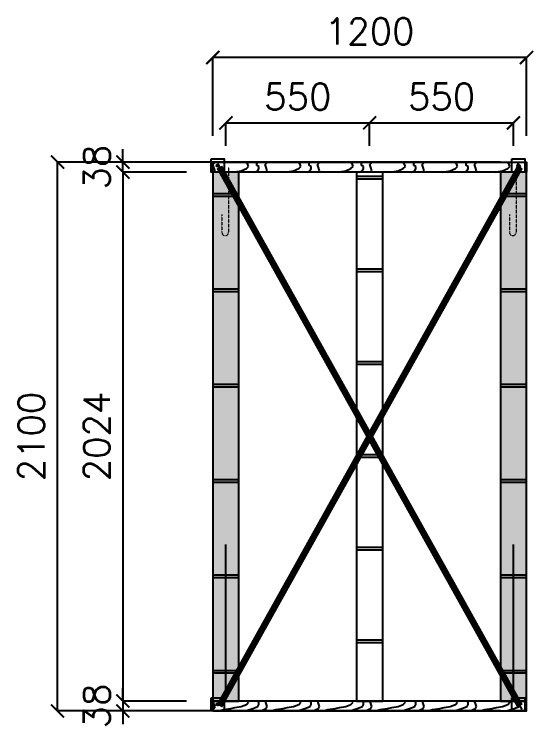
# Model space of a CAD drawing. Header units: inches. Extents: x 26 to 4245, y 11 to 9278.
# Drawn here: x 1314 to 3301, y 4203 to 6926 of the extents above; entities that cross this region are included whole.
import ezdxf

# ---------------------------------------------------------------- set-up
doc = ezdxf.new("R2010")
doc.units = ezdxf.units.IN
doc.header["$MEASUREMENT"] = 0
doc.set_wipeout_variables(frame=1)
doc.linetypes.add('HIDDEN2', pattern=[4.7625, 3.175, -1.5875])
doc.layers.get('Defpoints').update_dxf_attribs({"color": 36, "true_color": 0x703800})
doc.layers.add('.', color=5, linetype='Continuous', lineweight=70)
for name, color, linetype in [('0-S1', 1, 'Continuous'), ('0-S2', 2, 'Continuous'), ('0-S8', 8, 'Continuous'), ('1CO', 1, 'Continuous'), ('A-DIMENSIONS', 30, 'Continuous'), ('A-Hatch', 8, 'Continuous'), ('A-WALL', 4, 'Continuous'), ('AR-Bamboo Stud', 2, 'Continuous'), ('AR-Flatbar', 143, 'Continuous'), ('AR-Panels', 4, 'Continuous'), ('AR-Timber Plate', 3, 'Continuous'), ('Bolts', 4, 'HIDDEN2')]:
    doc.layers.add(name, color=color, linetype=linetype)
doc.layers.add('VP', color=7, linetype='Continuous', plot=False)
doc.styles.add('LEROY', font='simplex.shx')
doc.dimstyles.new('DIM100', dxfattribs={"dimscale": 0, "dimtxt": 220, "dimasz": 180, "dimexe": 220, "dimexo": 250, "dimgap": 1, "dimtad": 1, "dimtoh": 1, "dimlfac": 0.001, "dimzin": 1, "dimdsep": 46, "dimtxsty": 'LEROY', "dimblk1": 'ORIGIN', "dimblk2": 'ORIGIN', "dimsah": 1, "dimcen": 0.18, "dimclrd": 30, "dimclre": 30, "dimclrt": 7, "dimazin": 0, "dimtfac": 1, "dimtix": 1, "dimtmove": 1, "dimatfit": 3, "dimfxl": 1, "dimtvp": 1, "dimtolj": 2, "dimtzin": 0, "dimarcsym": 0})

# ---------------------------------------------------------------- blocks, each defined once
blk = doc.blocks.new('A$C62F95397')
at = {"layer": 'Bolts', "lineweight": 0, "ltscale": 0.25}
for p, q in [((25, 262.5), (25, 12.5)), ((0, 80.8), (0, 12.5))]:
    blk.add_line(p, q, dxfattribs=at)
blk.add_arc((12.5, 12.5), 12.5, 180, 0, dxfattribs=at)
blk = doc.blocks.new('N2N')
blk.add_wipeout([(98002.7, -26144.8), (97902.7, -26144.8), (97902.7, -28168.8), (98002.7, -28168.8)]).dxf.layer = '0-S8'
at = {"layer": '.', "linetype": 'Continuous'}
h = blk.add_hatch(dxfattribs=at)
h.set_pattern_fill('DOTS', color=8, scale=10)
h.set_pattern_definition([(0, (7e-06, 48.67), (7.9375, 15.875), [0, -15.875])])
h.paths.add_polyline_path([(98002.7, -26144.8), (97902.7, -26144.8), (97902.7, -28168.8), (98002.7, -28168.8)])
at = {"layer": '0-S1'}
h = blk.add_hatch(dxfattribs=at)
h.set_pattern_fill('_USER', color=256, scale=365, pattern_type=0)
h.set_pattern_definition([(0, (97902.7, -25880.27), (0, 365), [])])
edge = h.paths.add_edge_path()
edge.add_line((97902.7, -26144.8), (98002.7, -26144.8))
edge.add_line((98002.7, -26117.1), (98002.7, -28118.8))
edge.add_line((98002.7, -28118.8), (97902.7, -28118.8))
edge.add_line((97902.7, -28118.8), (97902.7, -26121.8))
h = blk.add_hatch(dxfattribs=at)
h.set_pattern_fill('_USER', color=256, scale=365, pattern_type=0)
h.set_pattern_definition([(0, (97902.7, -25890.27), (0, 365), [])])
edge = h.paths.add_edge_path()
edge.add_line((97902.7, -26144.8), (98002.7, -26144.8))
edge.add_line((98002.7, -26124.9), (98002.7, -28138.8))
edge.add_line((98002.7, -28138.8), (97902.7, -28138.8))
edge.add_line((97902.7, -28138.8), (97902.7, -26135.8))
at = {"layer": '0-S2'}
blk.add_lwpolyline([(98002.7, -26144.8), (97902.7, -26144.8), (97902.7, -28168.8), (98002.7, -28168.8)], close=True, dxfattribs=at)
at = {"layer": 'Bolts', "ltscale": 0.5}
blk.add_line((97952.6, -28168.8), (97952.6, -27568.8), dxfattribs=at)
at = {"layer": 'Bolts'}
blk.add_blockref('A$C62F95397', (97937.6, -26388.2), dxfattribs=at)
blk = doc.blocks.new('BFGGBN')
at = {"layer": '1CO'}
blk.add_circle((6736.6, -34195.3), 4.5, dxfattribs=at)
at = {"layer": 'Defpoints'}
blk.add_lwpolyline([(6711.6, -34170.3), (6761.6, -34170.3), (6761.6, -34220.3), (6711.6, -34220.3)], close=True, dxfattribs=at)
blk = doc.blocks.new('Type B')
at = {"layer": '0-S1'}
h = blk.add_hatch(dxfattribs=at)
h.set_pattern_fill('_USER', color=256, scale=355, pattern_type=0)
h.set_pattern_definition([(0, (10628.1, 16236), (0, 355), [])])
edge = h.paths.add_edge_path()
edge.add_line((9748.3, 18210), (9848.3, 18210))
edge.add_line((9848.3, 18190.6), (9848.3, 16216))
edge.add_line((9848.3, 16216), (9748.3, 16216))
edge.add_line((9748.3, 16216), (9748.3, 18189.5))
h = blk.add_hatch(dxfattribs=at)
h.set_pattern_fill('_USER', color=256, scale=355, pattern_type=0)
h.set_pattern_definition([(0, (10628.1, 16246), (0, 355), [])])
edge = h.paths.add_edge_path()
edge.add_line((9748.3, 18210), (9848.3, 18210))
edge.add_line((9848.3, 18210), (9848.3, 16236))
edge.add_line((9848.3, 16236), (9748.3, 16236))
edge.add_line((9748.3, 16236), (9748.3, 18210))
at = {"layer": 'AR-Bamboo Stud'}
blk.add_lwpolyline([(9848.3, 18210), (9748.3, 18210), (9748.3, 16186), (9848.3, 16186)], close=True, dxfattribs=at)
blk = doc.blocks.new('1200')
at = {"layer": 'A-Hatch'}
h = blk.add_hatch(dxfattribs=at)
h.set_pattern_fill('HWOD20E1', color=8, scale=4, pattern_type=2)
h.set_pattern_definition([(14.03624, (97357.84, -27101.41), (2e-07, 200), [32.9848, -791.6363]), (14.03624, (97557.84, -27101.41), (2e-07, 200), [32.9848, -791.6363]), (14.03624, (97757.84, -27101.41), (2e-07, 200), [32.9848, -791.6363]), (14.03624, (97957.84, -27101.41), (2e-07, 200), [32.9848, -791.6363]), (18.43495, (97389.84, -27093.41), (3e-07, 200), [37.9473, -594.5082]), (18.43495, (97589.84, -27093.41), (3e-07, 200), [37.9473, -594.5082]), (18.43495, (97789.84, -27093.41), (3e-07, 200), [37.9473, -594.5082]), (21.80141, (97425.84, -27081.41), (-5e-06, 200), [21.5407, -1055.4923]), (21.80141, (97625.84, -27081.41), (-5e-06, 200), [21.5407, -1055.4923]), (21.80141, (97825.84, -27081.41), (-5e-06, 200), [21.5407, -1055.4923]), (21.80141, (98025.84, -27081.41), (-5e-06, 200), [21.5407, -1055.4923]), (21.80141, (98225.84, -27081.41), (-5e-06, 200), [21.5407, -1055.4923]), (63.43495, (97445.84, -27073.41), (-3e-06, 199.999995), [8.94427, -438.26932]), (90, (97449.84, -27065.41), (-200, 1e-14), [8, -192]), (153.43495, (97449.84, -27057.41), (1e-05, 200), [8.94427, -438.2693]), (153.43495, (97649.84, -27057.41), (1e-05, 200), [8.94427, -438.2693]), (90, (97441.84, -27053.41), (-200, 1e-14), [8, -192]), (45, (97441.84, -27045.41), (1e-14, 200), [5.65685, -277.18585]), (45, (97445.84, -27041.41), (1e-14, 200), [5.65685, -277.18585]), (90, (97449.84, -27037.41), (-200, 1e-14), [4, -196]), (146.30994, (97449.84, -27033.41), (-1e-05, 200), [14.4222, -706.68805]), (146.30994, (97649.84, -27033.41), (-1e-05, 200), [14.4222, -706.68805]), (146.30994, (97849.84, -27033.41), (-1e-05, 200), [14.4222, -706.68805]), (168.69008, (97437.84, -27025.41), (-2e-05, 200), [20.3961, -999.4078]), (168.69008, (97637.84, -27025.41), (-2e-05, 200), [20.3961, -999.4078]), (168.69008, (97837.84, -27025.41), (-2e-05, 200), [20.3961, -999.4078]), (168.69008, (98037.84, -27025.41), (-2e-05, 200), [20.3961, -999.4078]), (168.69008, (98237.84, -27025.41), (-2e-05, 200), [20.3961, -999.4078]), (171.86989, (97417.84, -27021.41), (2e-05, 200), [28.2843, -1385.9293]), (171.86989, (97617.84, -27021.41), (2e-05, 200), [28.2843, -1385.9293]), (171.86989, (97817.84, -27021.41), (2e-05, 200), [28.2843, -1385.9293]), (171.86989, (98017.84, -27021.41), (2e-05, 200), [28.2843, -1385.9293]), (171.86989, (98217.84, -27021.41), (2e-05, 200), [28.2843, -1385.9293]), (171.86989, (98417.84, -27021.41), (2e-05, 200), [28.2843, -1385.9293]), (171.86989, (98617.84, -27021.41), (2e-05, 200), [28.2843, -1385.9293]), (172.87498, (97389.84, -27017.41), (-2e-06, 200), [32.249, -1580.2025]), (172.87498, (97589.84, -27017.41), (-2e-06, 200), [32.249, -1580.2025]), (172.87498, (97789.84, -27017.41), (-2e-06, 200), [32.249, -1580.2025]), (172.87498, (97989.84, -27017.41), (-2e-06, 200), [32.249, -1580.2025]), (172.87498, (98189.84, -27017.41), (-2e-06, 200), [32.249, -1580.2025]), (172.87498, (98389.84, -27017.41), (-2e-06, 200), [32.249, -1580.2025]), (172.87498, (98589.84, -27017.41), (-2e-06, 200), [32.249, -1580.2025]), (172.87498, (98789.84, -27017.41), (-2e-06, 200), [32.249, -1580.2025]), (20.85446, (97357.84, -27129.41), (-1e-06, 200), [89.889, -4404.552]), (20.85446, (97557.84, -27129.41), (-1e-06, 200), [89.889, -4404.552]), (20.85446, (97757.84, -27129.41), (-1e-06, 200), [89.889, -4404.552]), (20.85446, (97957.84, -27129.41), (-1e-06, 200), [89.889, -4404.552]), (20.85446, (98157.84, -27129.41), (-1e-06, 200), [89.889, -4404.552]), (20.85446, (98357.84, -27129.41), (-1e-06, 200), [89.889, -4404.552]), (20.85446, (98557.84, -27129.41), (-1e-06, 200), [89.889, -4404.552]), (20.85446, (98757.84, -27129.41), (-1e-06, 200), [89.889, -4404.552]), (20.85446, (98957.84, -27129.41), (-1e-06, 200), [89.889, -4404.552]), (20.85446, (99157.84, -27129.41), (-1e-06, 200), [89.889, -4404.552]), (20.85446, (99357.84, -27129.41), (-1e-06, 200), [89.889, -4404.552]), (20.85446, (99557.84, -27129.41), (-1e-06, 200), [89.889, -4404.552]), (20.85446, (99757.84, -27129.41), (-1e-06, 200), [89.889, -4404.552]), (20.85446, (99957.84, -27129.41), (-1e-06, 200), [89.889, -4404.552]), (20.85446, (100157.84, -27129.41), (-1e-06, 200), [89.889, -4404.552]), (20.85446, (100357.84, -27129.41), (-1e-06, 200), [89.889, -4404.552]), (20.85446, (100557.84, -27129.41), (-1e-06, 200), [89.889, -4404.552]), (20.85446, (100757.84, -27129.41), (-1e-06, 200), [89.889, -4404.552]), (20.85446, (100957.84, -27129.41), (-1e-06, 200), [89.889, -4404.552]), (20.85446, (101157.84, -27129.41), (-1e-06, 200), [89.889, -4404.552]), (20.85446, (101357.84, -27129.41), (-1e-06, 200), [89.889, -4404.552]), (23.96249, (97441.84, -27097.41), (-7e-06, 200), [39.3954, -1930.376]), (23.96249, (97641.84, -27097.41), (-7e-06, 200), [39.3954, -1930.376]), (23.96249, (97841.84, -27097.41), (-7e-06, 200), [39.3954, -1930.376]), (23.96249, (98041.84, -27097.41), (-7e-06, 200), [39.3954, -1930.376]), (23.96249, (98241.84, -27097.41), (-7e-06, 200), [39.3954, -1930.376]), (23.96249, (98441.84, -27097.41), (-7e-06, 200), [39.3954, -1930.376]), (23.96249, (98641.84, -27097.41), (-7e-06, 200), [39.3954, -1930.376]), (23.96249, (98841.84, -27097.41), (-7e-06, 200), [39.3954, -1930.376]), (23.96249, (99041.84, -27097.41), (-7e-06, 200), [39.3954, -1930.376]), (63.43495, (97477.84, -27081.41), (-3e-06, 199.999995), [8.94427, -438.26932]), (108.43495, (97481.84, -27073.41), (-9e-06, 200.000005), [12.6491, -619.8064]), (108.43495, (97477.84, -27061.41), (-9e-06, 200.000005), [12.6491, -619.8064]), (45, (97473.84, -27049.41), (1e-14, 200), [16.97056, -265.87216]), (71.56505, (97485.84, -27037.41), (6e-06, 200.000006), [12.6491, -619.8064]), (135, (97489.84, -27025.41), (1e-14, 200), [11.3137, -271.529]), (143.1301, (97481.84, -27017.41), (-5e-07, 200), [20, -980]), (143.1301, (97681.84, -27017.41), (-5e-07, 200), [20, -980]), (143.1301, (97881.84, -27017.41), (-5e-07, 200), [20, -980]), (143.1301, (98081.84, -27017.41), (-5e-07, 200), [20, -980]), (170.53767, (97465.84, -27005.41), (2e-05, 200), [24.331, -1192.2214]), (170.53767, (97665.84, -27005.41), (2e-05, 200), [24.331, -1192.2214]), (170.53767, (97865.84, -27005.41), (2e-05, 200), [24.331, -1192.2214]), (170.53767, (98065.84, -27005.41), (2e-05, 200), [24.331, -1192.2214]), (170.53767, (98265.84, -27005.41), (2e-05, 200), [24.331, -1192.2214]), (170.53767, (98465.84, -27005.41), (2e-05, 200), [24.331, -1192.2214]), (161.56505, (97441.84, -27001.41), (1e-05, 200), [37.9473, -594.5082]), (161.56505, (97641.84, -27001.41), (1e-05, 200), [37.9473, -594.5082]), (161.56505, (97841.84, -27001.41), (1e-05, 200), [37.9473, -594.5082]), (170.53767, (97405.84, -26989.41), (2e-05, 200), [48.6621, -1167.8904]), (170.53767, (97605.84, -26989.41), (2e-05, 200), [48.6621, -1167.8904]), (170.53767, (97805.84, -26989.41), (2e-05, 200), [48.6621, -1167.8904]), (170.53767, (98005.84, -26989.41), (2e-05, 200), [48.6621, -1167.8904]), (170.53767, (98205.84, -26989.41), (2e-05, 200), [48.6621, -1167.8904]), (170.53767, (98405.84, -26989.41), (2e-05, 200), [48.6621, -1167.8904]), (116.56505, (97437.84, -27149.41), (-1e-05, 200.000006), [8.94427, -438.26932]), (135, (97433.84, -27141.41), (1e-14, 200), [11.3137, -271.529]), (63.43495, (97425.84, -27133.41), (-3e-06, 199.999995), [8.94427, -438.26932]), (33.69007, (97429.84, -27125.41), (7e-06, 200), [28.8444, -692.2659]), (33.69007, (97629.84, -27125.41), (7e-06, 200), [28.8444, -692.2659]), (33.69007, (97829.84, -27125.41), (7e-06, 200), [28.8444, -692.2659]), (26.56505, (97453.84, -27109.41), (4e-06, 200), [35.7771, -411.4365]), (26.56505, (97653.84, -27109.41), (4e-06, 200), [35.7771, -411.4365]), (15.9454, (97485.84, -27093.41), (-3e-07, 200), [29.1204, -1426.9015]), (15.9454, (97685.84, -27093.41), (-3e-07, 200), [29.1204, -1426.9015]), (15.9454, (97885.84, -27093.41), (-3e-07, 200), [29.1204, -1426.9015]), (15.9454, (98085.84, -27093.41), (-3e-07, 200), [29.1204, -1426.9015]), (15.9454, (98285.84, -27093.41), (-3e-07, 200), [29.1204, -1426.9015]), (15.9454, (98485.84, -27093.41), (-3e-07, 200), [29.1204, -1426.9015]), (15.9454, (98685.84, -27093.41), (-3e-07, 200), [29.1204, -1426.9015]), (8.1301, (97513.84, -27085.41), (5e-07, 200), [28.2843, -1385.9293]), (8.1301, (97713.84, -27085.41), (5e-07, 200), [28.2843, -1385.9293]), (8.1301, (97913.84, -27085.41), (5e-07, 200), [28.2843, -1385.9293]), (8.1301, (98113.84, -27085.41), (5e-07, 200), [28.2843, -1385.9293]), (8.1301, (98313.84, -27085.41), (5e-07, 200), [28.2843, -1385.9293]), (8.1301, (98513.84, -27085.41), (5e-07, 200), [28.2843, -1385.9293]), (8.1301, (98713.84, -27085.41), (5e-07, 200), [28.2843, -1385.9293]), (14.03624, (97541.84, -27081.41), (2e-07, 200), [16.4924, -808.1287]), (14.03624, (97741.84, -27081.41), (2e-07, 200), [16.4924, -808.1287]), (14.03624, (97941.84, -27081.41), (2e-07, 200), [16.4924, -808.1287]), (14.03624, (98141.84, -27081.41), (2e-07, 200), [16.4924, -808.1287]), (270, (97437.84, -27149.41), (200, 1e-14), [4, -196]), (164.74489, (97557.84, -27013.41), (-4e-06, 200), [45.607, -2234.744]), (164.74489, (97757.84, -27013.41), (-4e-06, 200), [45.607, -2234.744]), (164.74489, (97957.84, -27013.41), (-4e-06, 200), [45.607, -2234.744]), (164.74489, (98157.84, -27013.41), (-4e-06, 200), [45.607, -2234.744]), (164.74489, (98357.84, -27013.41), (-4e-06, 200), [45.607, -2234.744]), (164.74489, (98557.84, -27013.41), (-4e-06, 200), [45.607, -2234.744]), (164.74489, (98757.84, -27013.41), (-4e-06, 200), [45.607, -2234.744]), (164.74489, (98957.84, -27013.41), (-4e-06, 200), [45.607, -2234.744]), (164.74489, (99157.84, -27013.41), (-4e-06, 200), [45.607, -2234.744]), (164.74489, (99357.84, -27013.41), (-4e-06, 200), [45.607, -2234.744]), (164.74489, (99557.84, -27013.41), (-4e-06, 200), [45.607, -2234.744]), (159.44395, (97513.84, -27001.41), (-2e-05, 200), [34.176, -1674.6248]), (159.44395, (97713.84, -27001.41), (-2e-05, 200), [34.176, -1674.6248]), (159.44395, (97913.84, -27001.41), (-2e-05, 200), [34.176, -1674.6248]), (159.44395, (98113.84, -27001.41), (-2e-05, 200), [34.176, -1674.6248]), (159.44395, (98313.84, -27001.41), (-2e-05, 200), [34.176, -1674.6248]), (159.44395, (98513.84, -27001.41), (-2e-05, 200), [34.176, -1674.6248]), (159.44395, (98713.84, -27001.41), (-2e-05, 200), [34.176, -1674.6248]), (159.44395, (98913.84, -27001.41), (-2e-05, 200), [34.176, -1674.6248]), (135, (97481.84, -26989.41), (1e-14, 200), [11.3137, -271.529]), (90, (97473.84, -26981.41), (-200, 1e-14), [8, -192]), (63.43495, (97473.84, -26973.41), (-3e-06, 199.999995), [8.94427, -438.26932]), (90, (97477.84, -26965.41), (-200, 1e-14), [8, -192]), (90, (97477.84, -26957.41), (-200, 1e-14), [4, -196]), (9.46232, (97357.84, -27077.41), (2e-06, 200), [24.331, -1192.2214]), (9.46232, (97557.84, -27077.41), (2e-06, 200), [24.331, -1192.2214]), (9.46232, (97757.84, -27077.41), (2e-06, 200), [24.331, -1192.2214]), (9.46232, (97957.84, -27077.41), (2e-06, 200), [24.331, -1192.2214]), (9.46232, (98157.84, -27077.41), (2e-06, 200), [24.331, -1192.2214]), (9.46232, (98357.84, -27077.41), (2e-06, 200), [24.331, -1192.2214]), (21.80141, (97381.84, -27073.41), (-5e-06, 200), [21.5407, -1055.4923]), (21.80141, (97581.84, -27073.41), (-5e-06, 200), [21.5407, -1055.4923]), (21.80141, (97781.84, -27073.41), (-5e-06, 200), [21.5407, -1055.4923]), (21.80141, (97981.84, -27073.41), (-5e-06, 200), [21.5407, -1055.4923]), (21.80141, (98181.84, -27073.41), (-5e-06, 200), [21.5407, -1055.4923]), (45, (97401.84, -27065.41), (1e-14, 200), [11.3137, -271.529]), (108.43495, (97409.84, -27057.41), (-9e-06, 200.000005), [12.6491, -619.8064]), (153.43495, (97405.84, -27045.41), (1e-05, 200), [17.88854, -429.32504]), (153.43495, (97605.84, -27045.41), (1e-05, 200), [17.88854, -429.32504]), (165.96376, (97389.84, -27037.41), (5e-06, 200), [16.4924, -808.1287]), (165.96376, (97589.84, -27037.41), (5e-06, 200), [16.4924, -808.1287]), (165.96376, (97789.84, -27037.41), (5e-06, 200), [16.4924, -808.1287]), (165.96376, (97989.84, -27037.41), (5e-06, 200), [16.4924, -808.1287]), (165.96376, (97373.84, -27033.41), (5e-06, 200), [16.4924, -808.1287]), (165.96376, (97573.84, -27033.41), (5e-06, 200), [16.4924, -808.1287]), (165.96376, (97773.84, -27033.41), (5e-06, 200), [16.4924, -808.1287]), (165.96376, (97973.84, -27033.41), (5e-06, 200), [16.4924, -808.1287]), (158.19859, (97557.84, -26981.41), (-2e-05, 200), [21.5407, -1055.4923]), (158.19859, (97757.84, -26981.41), (-2e-05, 200), [21.5407, -1055.4923]), (158.19859, (97957.84, -26981.41), (-2e-05, 200), [21.5407, -1055.4923]), (158.19859, (98157.84, -26981.41), (-2e-05, 200), [21.5407, -1055.4923]), (158.19859, (98357.84, -26981.41), (-2e-05, 200), [21.5407, -1055.4923]), (153.43495, (97537.84, -26973.41), (1e-05, 200), [8.94427, -438.2693]), (153.43495, (97737.84, -26973.41), (1e-05, 200), [8.94427, -438.2693]), (135, (97529.84, -26969.41), (1e-14, 200), [11.3137, -271.529]), (90, (97521.84, -26961.41), (-200, 1e-14), [4, -196]), (45, (97521.84, -26957.41), (1e-14, 200), [5.65685, -277.18585]), (165.96376, (97557.84, -27029.41), (5e-06, 200), [32.9848, -791.6363]), (165.96376, (97757.84, -27029.41), (5e-06, 200), [32.9848, -791.6363]), (165.96376, (97957.84, -27029.41), (5e-06, 200), [32.9848, -791.6363]), (165.96376, (98157.84, -27029.41), (5e-06, 200), [32.9848, -791.6363]), (161.56505, (97525.84, -27021.41), (1e-05, 200), [25.2982, -607.1573]), (161.56505, (97725.84, -27021.41), (1e-05, 200), [25.2982, -607.1573]), (161.56505, (97925.84, -27021.41), (1e-05, 200), [25.2982, -607.1573]), (149.03624, (97501.84, -27013.41), (1e-05, 200), [23.3238, -1142.8666]), (149.03624, (97701.84, -27013.41), (1e-05, 200), [23.3238, -1142.8666]), (149.03624, (97901.84, -27013.41), (1e-05, 200), [23.3238, -1142.8666]), (149.03624, (98101.84, -27013.41), (1e-05, 200), [23.3238, -1142.8666]), (149.03624, (98301.84, -27013.41), (1e-05, 200), [23.3238, -1142.8666]), (153.43495, (97481.84, -27001.41), (1e-05, 200), [26.8328, -420.38077]), (153.43495, (97681.84, -27001.41), (1e-05, 200), [26.8328, -420.38077]), (135, (97457.84, -26989.41), (1e-14, 200), [11.3137, -271.529]), (153.43495, (97449.84, -26981.41), (1e-05, 200), [8.94427, -438.2693]), (153.43495, (97649.84, -26981.41), (1e-05, 200), [8.94427, -438.2693]), (108.43495, (97441.84, -26977.41), (-9e-06, 200.000005), [12.6491, -619.8064]), (90, (97437.84, -26965.41), (-200, 1e-14), [12, -188]), (195.94539, (97557.84, -27101.41), (2e-05, 200), [29.1204, -1426.9015]), (195.94539, (97757.84, -27101.41), (2e-05, 200), [29.1204, -1426.9015]), (195.94539, (97957.84, -27101.41), (2e-05, 200), [29.1204, -1426.9015]), (195.94539, (98157.84, -27101.41), (2e-05, 200), [29.1204, -1426.9015]), (195.94539, (98357.84, -27101.41), (2e-05, 200), [29.1204, -1426.9015]), (195.94539, (98557.84, -27101.41), (2e-05, 200), [29.1204, -1426.9015]), (195.94539, (98757.84, -27101.41), (2e-05, 200), [29.1204, -1426.9015]), (206.56506, (97529.84, -27109.41), (-3e-05, 200), [8.94427, -438.2693]), (206.56506, (97729.84, -27109.41), (-3e-05, 200), [8.94427, -438.2693]), (180, (97557.84, -27129.41), (-2e-14, -200), [8, -192]), (90, (97477.84, -27153.41), (-200, 1e-14), [12, -188]), (45, (97477.84, -27141.41), (1e-14, 200), [5.65685, -277.18585]), (45, (97481.84, -27137.41), (1e-14, 200), [11.3137, -271.529]), (0, (97489.84, -27129.41), (0, 200), [12, -188]), (18.43495, (97501.84, -27129.41), (3e-07, 200), [12.6491, -619.8064]), (18.43495, (97701.84, -27129.41), (3e-07, 200), [12.6491, -619.8064]), (18.43495, (97901.84, -27129.41), (3e-07, 200), [12.6491, -619.8064]), (90, (97513.84, -27125.41), (-200, 1e-14), [8, -192]), (26.56505, (97513.84, -27117.41), (4e-06, 200), [8.94427, -438.2693]), (26.56505, (97713.84, -27117.41), (4e-06, 200), [8.94427, -438.2693]), (45, (97525.84, -27153.41), (1e-14, 200), [5.65685, -277.18585]), (26.56505, (97529.84, -27149.41), (4e-06, 200), [8.94427, -438.2693]), (26.56505, (97729.84, -27149.41), (4e-06, 200), [8.94427, -438.2693]), (26.56505, (97537.84, -27145.41), (4e-06, 200), [8.94427, -438.2693]), (26.56505, (97737.84, -27145.41), (4e-06, 200), [8.94427, -438.2693]), (90, (97545.84, -27141.41), (-200, 1e-14), [4, -196]), (90, (97545.84, -27137.41), (-200, 1e-14), [4, -196]), (45, (97545.84, -27133.41), (1e-14, 200), [5.65685, -277.18585])])
h.paths.add_polyline_path([(258269.4, 3865.9), (257069.5, 3866), (257069.5, 3904), (258269.4, 3904.1)])
h = blk.add_hatch(dxfattribs=at)
h.set_pattern_fill('HWOD20E1', color=8, scale=4, pattern_type=2)
h.set_pattern_definition([(14.03624, (97357.84, -29151.4), (2e-07, 200), [32.9848, -791.6363]), (14.03624, (97557.84, -29151.4), (2e-07, 200), [32.9848, -791.6363]), (14.03624, (97757.84, -29151.4), (2e-07, 200), [32.9848, -791.6363]), (14.03624, (97957.84, -29151.4), (2e-07, 200), [32.9848, -791.6363]), (18.43495, (97389.84, -29143.4), (3e-07, 200), [37.9473, -594.5082]), (18.43495, (97589.84, -29143.4), (3e-07, 200), [37.9473, -594.5082]), (18.43495, (97789.84, -29143.4), (3e-07, 200), [37.9473, -594.5082]), (21.80141, (97425.84, -29131.4), (-5e-06, 200), [21.5407, -1055.4923]), (21.80141, (97625.84, -29131.4), (-5e-06, 200), [21.5407, -1055.4923]), (21.80141, (97825.84, -29131.4), (-5e-06, 200), [21.5407, -1055.4923]), (21.80141, (98025.84, -29131.4), (-5e-06, 200), [21.5407, -1055.4923]), (21.80141, (98225.84, -29131.4), (-5e-06, 200), [21.5407, -1055.4923]), (63.43495, (97445.84, -29123.4), (-3e-06, 199.999995), [8.94427, -438.26932]), (90, (97449.84, -29115.4), (-200, 1e-14), [8, -192]), (153.43495, (97449.84, -29107.4), (1e-05, 200), [8.94427, -438.2693]), (153.43495, (97649.84, -29107.4), (1e-05, 200), [8.94427, -438.2693]), (90, (97441.84, -29103.4), (-200, 1e-14), [8, -192]), (45, (97441.84, -29095.4), (1e-14, 200), [5.65685, -277.18585]), (45, (97445.84, -29091.4), (1e-14, 200), [5.65685, -277.18585]), (90, (97449.84, -29087.4), (-200, 1e-14), [4, -196]), (146.30994, (97449.84, -29083.4), (-1e-05, 200), [14.4222, -706.68805]), (146.30994, (97649.84, -29083.4), (-1e-05, 200), [14.4222, -706.68805]), (146.30994, (97849.84, -29083.4), (-1e-05, 200), [14.4222, -706.68805]), (168.69008, (97437.84, -29075.4), (-2e-05, 200), [20.3961, -999.4078]), (168.69008, (97637.84, -29075.4), (-2e-05, 200), [20.3961, -999.4078]), (168.69008, (97837.84, -29075.4), (-2e-05, 200), [20.3961, -999.4078]), (168.69008, (98037.84, -29075.4), (-2e-05, 200), [20.3961, -999.4078]), (168.69008, (98237.84, -29075.4), (-2e-05, 200), [20.3961, -999.4078]), (171.86989, (97417.84, -29071.4), (2e-05, 200), [28.2843, -1385.9293]), (171.86989, (97617.84, -29071.4), (2e-05, 200), [28.2843, -1385.9293]), (171.86989, (97817.84, -29071.4), (2e-05, 200), [28.2843, -1385.9293]), (171.86989, (98017.84, -29071.4), (2e-05, 200), [28.2843, -1385.9293]), (171.86989, (98217.84, -29071.4), (2e-05, 200), [28.2843, -1385.9293]), (171.86989, (98417.84, -29071.4), (2e-05, 200), [28.2843, -1385.9293]), (171.86989, (98617.84, -29071.4), (2e-05, 200), [28.2843, -1385.9293]), (172.87498, (97389.84, -29067.4), (-2e-06, 200), [32.249, -1580.2025]), (172.87498, (97589.84, -29067.4), (-2e-06, 200), [32.249, -1580.2025]), (172.87498, (97789.84, -29067.4), (-2e-06, 200), [32.249, -1580.2025]), (172.87498, (97989.84, -29067.4), (-2e-06, 200), [32.249, -1580.2025]), (172.87498, (98189.84, -29067.4), (-2e-06, 200), [32.249, -1580.2025]), (172.87498, (98389.84, -29067.4), (-2e-06, 200), [32.249, -1580.2025]), (172.87498, (98589.84, -29067.4), (-2e-06, 200), [32.249, -1580.2025]), (172.87498, (98789.84, -29067.4), (-2e-06, 200), [32.249, -1580.2025]), (20.85446, (97357.84, -29179.4), (-1e-06, 200), [89.889, -4404.552]), (20.85446, (97557.84, -29179.4), (-1e-06, 200), [89.889, -4404.552]), (20.85446, (97757.84, -29179.4), (-1e-06, 200), [89.889, -4404.552]), (20.85446, (97957.84, -29179.4), (-1e-06, 200), [89.889, -4404.552]), (20.85446, (98157.84, -29179.4), (-1e-06, 200), [89.889, -4404.552]), (20.85446, (98357.84, -29179.4), (-1e-06, 200), [89.889, -4404.552]), (20.85446, (98557.84, -29179.4), (-1e-06, 200), [89.889, -4404.552]), (20.85446, (98757.84, -29179.4), (-1e-06, 200), [89.889, -4404.552]), (20.85446, (98957.84, -29179.4), (-1e-06, 200), [89.889, -4404.552]), (20.85446, (99157.84, -29179.4), (-1e-06, 200), [89.889, -4404.552]), (20.85446, (99357.84, -29179.4), (-1e-06, 200), [89.889, -4404.552]), (20.85446, (99557.84, -29179.4), (-1e-06, 200), [89.889, -4404.552]), (20.85446, (99757.84, -29179.4), (-1e-06, 200), [89.889, -4404.552]), (20.85446, (99957.84, -29179.4), (-1e-06, 200), [89.889, -4404.552]), (20.85446, (100157.84, -29179.4), (-1e-06, 200), [89.889, -4404.552]), (20.85446, (100357.84, -29179.4), (-1e-06, 200), [89.889, -4404.552]), (20.85446, (100557.84, -29179.4), (-1e-06, 200), [89.889, -4404.552]), (20.85446, (100757.84, -29179.4), (-1e-06, 200), [89.889, -4404.552]), (20.85446, (100957.84, -29179.4), (-1e-06, 200), [89.889, -4404.552]), (20.85446, (101157.84, -29179.4), (-1e-06, 200), [89.889, -4404.552]), (20.85446, (101357.84, -29179.4), (-1e-06, 200), [89.889, -4404.552]), (23.96249, (97441.84, -29147.4), (-7e-06, 200), [39.3954, -1930.376]), (23.96249, (97641.84, -29147.4), (-7e-06, 200), [39.3954, -1930.376]), (23.96249, (97841.84, -29147.4), (-7e-06, 200), [39.3954, -1930.376]), (23.96249, (98041.84, -29147.4), (-7e-06, 200), [39.3954, -1930.376]), (23.96249, (98241.84, -29147.4), (-7e-06, 200), [39.3954, -1930.376]), (23.96249, (98441.84, -29147.4), (-7e-06, 200), [39.3954, -1930.376]), (23.96249, (98641.84, -29147.4), (-7e-06, 200), [39.3954, -1930.376]), (23.96249, (98841.84, -29147.4), (-7e-06, 200), [39.3954, -1930.376]), (23.96249, (99041.84, -29147.4), (-7e-06, 200), [39.3954, -1930.376]), (63.43495, (97477.84, -29131.4), (-3e-06, 199.999995), [8.94427, -438.26932]), (108.43495, (97481.84, -29123.4), (-9e-06, 200.000005), [12.6491, -619.8064]), (108.43495, (97477.84, -29111.4), (-9e-06, 200.000005), [12.6491, -619.8064]), (45, (97473.84, -29099.4), (1e-14, 200), [16.97056, -265.87216]), (71.56505, (97485.84, -29087.4), (6e-06, 200.000006), [12.6491, -619.8064]), (135, (97489.84, -29075.4), (1e-14, 200), [11.3137, -271.529]), (143.1301, (97481.84, -29067.4), (-5e-07, 200), [20, -980]), (143.1301, (97681.84, -29067.4), (-5e-07, 200), [20, -980]), (143.1301, (97881.84, -29067.4), (-5e-07, 200), [20, -980]), (143.1301, (98081.84, -29067.4), (-5e-07, 200), [20, -980]), (170.53767, (97465.84, -29055.4), (2e-05, 200), [24.331, -1192.2214]), (170.53767, (97665.84, -29055.4), (2e-05, 200), [24.331, -1192.2214]), (170.53767, (97865.84, -29055.4), (2e-05, 200), [24.331, -1192.2214]), (170.53767, (98065.84, -29055.4), (2e-05, 200), [24.331, -1192.2214]), (170.53767, (98265.84, -29055.4), (2e-05, 200), [24.331, -1192.2214]), (170.53767, (98465.84, -29055.4), (2e-05, 200), [24.331, -1192.2214]), (161.56505, (97441.84, -29051.4), (1e-05, 200), [37.9473, -594.5082]), (161.56505, (97641.84, -29051.4), (1e-05, 200), [37.9473, -594.5082]), (161.56505, (97841.84, -29051.4), (1e-05, 200), [37.9473, -594.5082]), (170.53767, (97405.84, -29039.4), (2e-05, 200), [48.6621, -1167.8904]), (170.53767, (97605.84, -29039.4), (2e-05, 200), [48.6621, -1167.8904]), (170.53767, (97805.84, -29039.4), (2e-05, 200), [48.6621, -1167.8904]), (170.53767, (98005.84, -29039.4), (2e-05, 200), [48.6621, -1167.8904]), (170.53767, (98205.84, -29039.4), (2e-05, 200), [48.6621, -1167.8904]), (170.53767, (98405.84, -29039.4), (2e-05, 200), [48.6621, -1167.8904]), (116.56505, (97437.84, -29199.4), (-1e-05, 200.000006), [8.94427, -438.26932]), (135, (97433.84, -29191.4), (1e-14, 200), [11.3137, -271.529]), (63.43495, (97425.84, -29183.4), (-3e-06, 199.999995), [8.94427, -438.26932]), (33.69007, (97429.84, -29175.4), (7e-06, 200), [28.8444, -692.2659]), (33.69007, (97629.84, -29175.4), (7e-06, 200), [28.8444, -692.2659]), (33.69007, (97829.84, -29175.4), (7e-06, 200), [28.8444, -692.2659]), (26.56505, (97453.84, -29159.4), (4e-06, 200), [35.7771, -411.4365]), (26.56505, (97653.84, -29159.4), (4e-06, 200), [35.7771, -411.4365]), (15.9454, (97485.84, -29143.4), (-3e-07, 200), [29.1204, -1426.9015]), (15.9454, (97685.84, -29143.4), (-3e-07, 200), [29.1204, -1426.9015]), (15.9454, (97885.84, -29143.4), (-3e-07, 200), [29.1204, -1426.9015]), (15.9454, (98085.84, -29143.4), (-3e-07, 200), [29.1204, -1426.9015]), (15.9454, (98285.84, -29143.4), (-3e-07, 200), [29.1204, -1426.9015]), (15.9454, (98485.84, -29143.4), (-3e-07, 200), [29.1204, -1426.9015]), (15.9454, (98685.84, -29143.4), (-3e-07, 200), [29.1204, -1426.9015]), (8.1301, (97513.84, -29135.4), (5e-07, 200), [28.2843, -1385.9293]), (8.1301, (97713.84, -29135.4), (5e-07, 200), [28.2843, -1385.9293]), (8.1301, (97913.84, -29135.4), (5e-07, 200), [28.2843, -1385.9293]), (8.1301, (98113.84, -29135.4), (5e-07, 200), [28.2843, -1385.9293]), (8.1301, (98313.84, -29135.4), (5e-07, 200), [28.2843, -1385.9293]), (8.1301, (98513.84, -29135.4), (5e-07, 200), [28.2843, -1385.9293]), (8.1301, (98713.84, -29135.4), (5e-07, 200), [28.2843, -1385.9293]), (14.03624, (97541.84, -29131.4), (2e-07, 200), [16.4924, -808.1287]), (14.03624, (97741.84, -29131.4), (2e-07, 200), [16.4924, -808.1287]), (14.03624, (97941.84, -29131.4), (2e-07, 200), [16.4924, -808.1287]), (14.03624, (98141.84, -29131.4), (2e-07, 200), [16.4924, -808.1287]), (270, (97437.84, -29199.4), (200, 1e-14), [4, -196]), (164.74489, (97557.84, -29063.4), (-4e-06, 200), [45.607, -2234.744]), (164.74489, (97757.84, -29063.4), (-4e-06, 200), [45.607, -2234.744]), (164.74489, (97957.84, -29063.4), (-4e-06, 200), [45.607, -2234.744]), (164.74489, (98157.84, -29063.4), (-4e-06, 200), [45.607, -2234.744]), (164.74489, (98357.84, -29063.4), (-4e-06, 200), [45.607, -2234.744]), (164.74489, (98557.84, -29063.4), (-4e-06, 200), [45.607, -2234.744]), (164.74489, (98757.84, -29063.4), (-4e-06, 200), [45.607, -2234.744]), (164.74489, (98957.84, -29063.4), (-4e-06, 200), [45.607, -2234.744]), (164.74489, (99157.84, -29063.4), (-4e-06, 200), [45.607, -2234.744]), (164.74489, (99357.84, -29063.4), (-4e-06, 200), [45.607, -2234.744]), (164.74489, (99557.84, -29063.4), (-4e-06, 200), [45.607, -2234.744]), (159.44395, (97513.84, -29051.4), (-2e-05, 200), [34.176, -1674.6248]), (159.44395, (97713.84, -29051.4), (-2e-05, 200), [34.176, -1674.6248]), (159.44395, (97913.84, -29051.4), (-2e-05, 200), [34.176, -1674.6248]), (159.44395, (98113.84, -29051.4), (-2e-05, 200), [34.176, -1674.6248]), (159.44395, (98313.84, -29051.4), (-2e-05, 200), [34.176, -1674.6248]), (159.44395, (98513.84, -29051.4), (-2e-05, 200), [34.176, -1674.6248]), (159.44395, (98713.84, -29051.4), (-2e-05, 200), [34.176, -1674.6248]), (159.44395, (98913.84, -29051.4), (-2e-05, 200), [34.176, -1674.6248]), (135, (97481.84, -29039.4), (1e-14, 200), [11.3137, -271.529]), (90, (97473.84, -29031.4), (-200, 1e-14), [8, -192]), (63.43495, (97473.84, -29023.4), (-3e-06, 199.999995), [8.94427, -438.26932]), (90, (97477.84, -29015.4), (-200, 1e-14), [8, -192]), (90, (97477.84, -29007.4), (-200, 1e-14), [4, -196]), (9.46232, (97357.84, -29127.4), (2e-06, 200), [24.331, -1192.2214]), (9.46232, (97557.84, -29127.4), (2e-06, 200), [24.331, -1192.2214]), (9.46232, (97757.84, -29127.4), (2e-06, 200), [24.331, -1192.2214]), (9.46232, (97957.84, -29127.4), (2e-06, 200), [24.331, -1192.2214]), (9.46232, (98157.84, -29127.4), (2e-06, 200), [24.331, -1192.2214]), (9.46232, (98357.84, -29127.4), (2e-06, 200), [24.331, -1192.2214]), (21.80141, (97381.84, -29123.4), (-5e-06, 200), [21.5407, -1055.4923]), (21.80141, (97581.84, -29123.4), (-5e-06, 200), [21.5407, -1055.4923]), (21.80141, (97781.84, -29123.4), (-5e-06, 200), [21.5407, -1055.4923]), (21.80141, (97981.84, -29123.4), (-5e-06, 200), [21.5407, -1055.4923]), (21.80141, (98181.84, -29123.4), (-5e-06, 200), [21.5407, -1055.4923]), (45, (97401.84, -29115.4), (1e-14, 200), [11.3137, -271.529]), (108.43495, (97409.84, -29107.4), (-9e-06, 200.000005), [12.6491, -619.8064]), (153.43495, (97405.84, -29095.4), (1e-05, 200), [17.88854, -429.32504]), (153.43495, (97605.84, -29095.4), (1e-05, 200), [17.88854, -429.32504]), (165.96376, (97389.84, -29087.4), (5e-06, 200), [16.4924, -808.1287]), (165.96376, (97589.84, -29087.4), (5e-06, 200), [16.4924, -808.1287]), (165.96376, (97789.84, -29087.4), (5e-06, 200), [16.4924, -808.1287]), (165.96376, (97989.84, -29087.4), (5e-06, 200), [16.4924, -808.1287]), (165.96376, (97373.84, -29083.4), (5e-06, 200), [16.4924, -808.1287]), (165.96376, (97573.84, -29083.4), (5e-06, 200), [16.4924, -808.1287]), (165.96376, (97773.84, -29083.4), (5e-06, 200), [16.4924, -808.1287]), (165.96376, (97973.84, -29083.4), (5e-06, 200), [16.4924, -808.1287]), (158.19859, (97557.84, -29031.4), (-2e-05, 200), [21.5407, -1055.4923]), (158.19859, (97757.84, -29031.4), (-2e-05, 200), [21.5407, -1055.4923]), (158.19859, (97957.84, -29031.4), (-2e-05, 200), [21.5407, -1055.4923]), (158.19859, (98157.84, -29031.4), (-2e-05, 200), [21.5407, -1055.4923]), (158.19859, (98357.84, -29031.4), (-2e-05, 200), [21.5407, -1055.4923]), (153.43495, (97537.84, -29023.4), (1e-05, 200), [8.94427, -438.2693]), (153.43495, (97737.84, -29023.4), (1e-05, 200), [8.94427, -438.2693]), (135, (97529.84, -29019.4), (1e-14, 200), [11.3137, -271.529]), (90, (97521.84, -29011.4), (-200, 1e-14), [4, -196]), (45, (97521.84, -29007.4), (1e-14, 200), [5.65685, -277.18585]), (165.96376, (97557.84, -29079.4), (5e-06, 200), [32.9848, -791.6363]), (165.96376, (97757.84, -29079.4), (5e-06, 200), [32.9848, -791.6363]), (165.96376, (97957.84, -29079.4), (5e-06, 200), [32.9848, -791.6363]), (165.96376, (98157.84, -29079.4), (5e-06, 200), [32.9848, -791.6363]), (161.56505, (97525.84, -29071.4), (1e-05, 200), [25.2982, -607.1573]), (161.56505, (97725.84, -29071.4), (1e-05, 200), [25.2982, -607.1573]), (161.56505, (97925.84, -29071.4), (1e-05, 200), [25.2982, -607.1573]), (149.03624, (97501.84, -29063.4), (1e-05, 200), [23.3238, -1142.8666]), (149.03624, (97701.84, -29063.4), (1e-05, 200), [23.3238, -1142.8666]), (149.03624, (97901.84, -29063.4), (1e-05, 200), [23.3238, -1142.8666]), (149.03624, (98101.84, -29063.4), (1e-05, 200), [23.3238, -1142.8666]), (149.03624, (98301.84, -29063.4), (1e-05, 200), [23.3238, -1142.8666]), (153.43495, (97481.84, -29051.4), (1e-05, 200), [26.8328, -420.38077]), (153.43495, (97681.84, -29051.4), (1e-05, 200), [26.8328, -420.38077]), (135, (97457.84, -29039.4), (1e-14, 200), [11.3137, -271.529]), (153.43495, (97449.84, -29031.4), (1e-05, 200), [8.94427, -438.2693]), (153.43495, (97649.84, -29031.4), (1e-05, 200), [8.94427, -438.2693]), (108.43495, (97441.84, -29027.4), (-9e-06, 200.000005), [12.6491, -619.8064]), (90, (97437.84, -29015.4), (-200, 1e-14), [12, -188]), (195.94539, (97557.84, -29151.4), (2e-05, 200), [29.1204, -1426.9015]), (195.94539, (97757.84, -29151.4), (2e-05, 200), [29.1204, -1426.9015]), (195.94539, (97957.84, -29151.4), (2e-05, 200), [29.1204, -1426.9015]), (195.94539, (98157.84, -29151.4), (2e-05, 200), [29.1204, -1426.9015]), (195.94539, (98357.84, -29151.4), (2e-05, 200), [29.1204, -1426.9015]), (195.94539, (98557.84, -29151.4), (2e-05, 200), [29.1204, -1426.9015]), (195.94539, (98757.84, -29151.4), (2e-05, 200), [29.1204, -1426.9015]), (206.56506, (97529.84, -29159.4), (-3e-05, 200), [8.94427, -438.2693]), (206.56506, (97729.84, -29159.4), (-3e-05, 200), [8.94427, -438.2693]), (180, (97557.84, -29179.4), (-2e-14, -200), [8, -192]), (90, (97477.84, -29203.4), (-200, 1e-14), [12, -188]), (45, (97477.84, -29191.4), (1e-14, 200), [5.65685, -277.18585]), (45, (97481.84, -29187.4), (1e-14, 200), [11.3137, -271.529]), (0, (97489.84, -29179.4), (0, 200), [12, -188]), (18.43495, (97501.84, -29179.4), (3e-07, 200), [12.6491, -619.8064]), (18.43495, (97701.84, -29179.4), (3e-07, 200), [12.6491, -619.8064]), (18.43495, (97901.84, -29179.4), (3e-07, 200), [12.6491, -619.8064]), (90, (97513.84, -29175.4), (-200, 1e-14), [8, -192]), (26.56505, (97513.84, -29167.4), (4e-06, 200), [8.94427, -438.2693]), (26.56505, (97713.84, -29167.4), (4e-06, 200), [8.94427, -438.2693]), (45, (97525.84, -29203.4), (1e-14, 200), [5.65685, -277.18585]), (26.56505, (97529.84, -29199.4), (4e-06, 200), [8.94427, -438.2693]), (26.56505, (97729.84, -29199.4), (4e-06, 200), [8.94427, -438.2693]), (26.56505, (97537.84, -29195.4), (4e-06, 200), [8.94427, -438.2693]), (26.56505, (97737.84, -29195.4), (4e-06, 200), [8.94427, -438.2693]), (90, (97545.84, -29191.4), (-200, 1e-14), [4, -196]), (90, (97545.84, -29187.4), (-200, 1e-14), [4, -196]), (45, (97545.84, -29183.4), (1e-14, 200), [5.65685, -277.18585])])
h.paths.add_polyline_path([(258269.4, 1803.9), (257069.5, 1804), (257069.5, 1841.9), (258269.4, 1842.1)])
at = {"layer": 'AR-Bamboo Stud'}
blk.add_blockref('Type B', (247871.2, -14344), dxfattribs=at)
for p in [(159166.8, 30010.8), (160266.7, 30010.8)]:
    blk.add_blockref('N2N', p, dxfattribs=at)
at = {"layer": 'AR-Flatbar', "ltscale": 50, "const_width": 25}
for points in [[(258244.4, 3885), (257094.5, 1823)], [(257094.5, 3885), (258244.4, 1823)]]:
    blk.add_lwpolyline(points, dxfattribs=at)
at = {"layer": 'AR-Timber Plate'}
for points in [[(257069.5, 3904), (258269.4, 3904), (258269.4, 3866), (257069.5, 3866)], [(258269.4, 1842), (257069.5, 1842), (257069.5, 1804), (258269.4, 1804)]]:
    blk.add_lwpolyline(points, close=True, dxfattribs=at)
at = {"layer": 'A-WALL'}
for p in [(250351.9, 38086.3), (251501.8, 38086.3), (250351.9, 36024.3), (251501.8, 36024.3)]:
    blk.add_blockref('BFGGBN', p, dxfattribs=at)
blk = doc.blocks.new('_ArchTick')
at = {"color": 0, "linetype": 'ByBlock', "const_width": 0.15}
blk.add_lwpolyline([(-0.5, -0.5), (0.5, 0.5)], dxfattribs=at)
blk = doc.blocks.new('*D29')
at = {"layer": 'A-DIMENSIONS', "color": 30, "transparency": 16777216}
for p, q in [((1973.5, 6321.7), (1729.6, 6321.7)), ((1729.6, 6321.7), (1729.6, 4297.7)), ((1973.5, 4297.7), (1729.6, 4297.7))]:
    blk.add_line(p, q, dxfattribs=at)
at = {"layer": 'Defpoints', "color": 0, "transparency": 16777216}
for p in [(2073.5, 6321.7), (1729.6, 4297.7), (2073.5, 4297.7)]:
    blk.add_point(p, dxfattribs=at)
at = {"layer": 'A-DIMENSIONS', "color": 30, "transparency": 16777216, "xscale": 50, "yscale": 50, "zscale": 50}
for p, rotation in [((1729.6, 6321.7), 90), ((1729.6, 4297.7), 270)]:
    blk.add_blockref('_ArchTick', p, dxfattribs=dict(at, rotation=rotation))
at = {"layer": 'A-DIMENSIONS', "color": 3, "transparency": 16777216, "insert": (1629.6, 5309.7), "char_height": 100, "attachment_point": 5, "rotation": 90, "style": 'LEROY'}
blk.add_mtext('\\A2;2024', dxfattribs=at)
blk = doc.blocks.new('*D30')
at = {"layer": 'A-DIMENSIONS', "color": 30, "transparency": 16777216}
for p, q in [((1729.6, 4297.7), (1729.6, 4347.7)), ((1973.5, 4297.7), (1729.6, 4297.7)), ((1729.6, 4297.7), (1729.6, 4259.7)), ((1973.5, 4259.7), (1729.6, 4259.7)), ((1729.6, 4259.7), (1729.6, 4209.7))]:
    blk.add_line(p, q, dxfattribs=at)
at = {"layer": 'Defpoints', "color": 0, "transparency": 16777216}
for p in [(2073.5, 4297.7), (1729.6, 4259.7), (2073.5, 4259.7)]:
    blk.add_point(p, dxfattribs=at)
at = {"layer": 'A-DIMENSIONS', "color": 30, "transparency": 16777216, "xscale": 50, "yscale": 50, "zscale": 50}
for p, rotation in [((1729.6, 4297.7), 270), ((1729.6, 4259.7), 90)]:
    blk.add_blockref('_ArchTick', p, dxfattribs=dict(at, rotation=rotation))
at = {"layer": 'A-DIMENSIONS', "color": 3, "transparency": 16777216, "insert": (1629.6, 4278.7), "char_height": 100, "attachment_point": 5, "rotation": 90, "style": 'LEROY'}
blk.add_mtext('\\A2;38', dxfattribs=at)
blk = doc.blocks.new('*D31')
at = {"layer": 'A-DIMENSIONS', "color": 30, "transparency": 16777216}
for p, q in [((1729.6, 6359.7), (1729.6, 6409.7)), ((1973.5, 6359.7), (1729.6, 6359.7)), ((1729.6, 6321.7), (1729.6, 6359.7)), ((1973.5, 6321.7), (1729.6, 6321.7)), ((1729.6, 6321.7), (1729.6, 6271.7))]:
    blk.add_line(p, q, dxfattribs=at)
at = {"layer": 'Defpoints', "color": 0, "transparency": 16777216}
for p in [(1729.6, 6359.7), (2073.5, 6359.7), (2073.5, 6321.7)]:
    blk.add_point(p, dxfattribs=at)
at = {"layer": 'A-DIMENSIONS', "color": 30, "transparency": 16777216, "xscale": 50, "yscale": 50, "zscale": 50}
for p, rotation in [((1729.6, 6359.7), 270), ((1729.6, 6321.7), 90)]:
    blk.add_blockref('_ArchTick', p, dxfattribs=dict(at, rotation=rotation))
at = {"layer": 'A-DIMENSIONS', "color": 3, "transparency": 16777216, "insert": (1629.6, 6340.7), "char_height": 100, "attachment_point": 5, "rotation": 90, "style": 'LEROY'}
blk.add_mtext('\\A2;38', dxfattribs=at)
blk = doc.blocks.new('*D32')
at = {"layer": 'A-DIMENSIONS', "color": 30, "transparency": 16777216}
for p, q in [((2123.5, 6421.7), (2123.5, 6509.9)), ((2123.5, 6509.9), (2673.4, 6509.9)), ((2673.4, 6421.7), (2673.4, 6509.9))]:
    blk.add_line(p, q, dxfattribs=at)
at = {"layer": 'Defpoints', "color": 0, "transparency": 16777216}
for p in [(2673.4, 6509.9), (2123.5, 6321.7), (2673.4, 6321.7)]:
    blk.add_point(p, dxfattribs=at)
at = {"layer": 'A-DIMENSIONS', "color": 30, "transparency": 16777216, "xscale": 50, "yscale": 50, "zscale": 50, "rotation": 180}
blk.add_blockref('_ArchTick', (2123.5, 6509.9), dxfattribs=at)
at = {"layer": 'A-DIMENSIONS', "color": 30, "transparency": 16777216, "xscale": 50, "yscale": 50, "zscale": 50}
blk.add_blockref('_ArchTick', (2673.4, 6509.9), dxfattribs=at)
at = {"layer": 'A-DIMENSIONS', "color": 3, "transparency": 16777216, "insert": (2398.5, 6609.9), "char_height": 100, "attachment_point": 5, "style": 'LEROY'}
blk.add_mtext('\\A2;550', dxfattribs=at)
blk = doc.blocks.new('*D33')
at = {"layer": 'A-DIMENSIONS', "color": 30, "transparency": 16777216}
for p, q in [((2673.4, 6421.7), (2673.4, 6509.9)), ((2673.4, 6509.9), (3223.4, 6509.9)), ((3223.4, 6421.7), (3223.4, 6509.9))]:
    blk.add_line(p, q, dxfattribs=at)
at = {"layer": 'Defpoints', "color": 0, "transparency": 16777216}
for p in [(3223.4, 6509.9), (2673.4, 6321.7), (3223.4, 6321.7)]:
    blk.add_point(p, dxfattribs=at)
at = {"layer": 'A-DIMENSIONS', "color": 30, "transparency": 16777216, "xscale": 50, "yscale": 50, "zscale": 50, "rotation": 180}
blk.add_blockref('_ArchTick', (2673.4, 6509.9), dxfattribs=at)
at = {"layer": 'A-DIMENSIONS', "color": 30, "transparency": 16777216, "xscale": 50, "yscale": 50, "zscale": 50}
blk.add_blockref('_ArchTick', (3223.4, 6509.9), dxfattribs=at)
at = {"layer": 'A-DIMENSIONS', "color": 3, "transparency": 16777216, "insert": (2948.4, 6609.9), "char_height": 100, "attachment_point": 5, "style": 'LEROY'}
blk.add_mtext('\\A2;550', dxfattribs=at)
blk = doc.blocks.new('*D34')
at = {"layer": 'A-DIMENSIONS', "color": 30, "transparency": 16777216}
for p, q in [((2073.5, 6459.7), (2073.5, 6759.9)), ((3273.4, 6759.9), (2073.5, 6759.9)), ((3273.4, 6459.7), (3273.4, 6759.9))]:
    blk.add_line(p, q, dxfattribs=at)
at = {"layer": 'Defpoints', "color": 0, "transparency": 16777216}
for p in [(2073.5, 6759.9), (2073.5, 6359.7), (3273.4, 6359.7)]:
    blk.add_point(p, dxfattribs=at)
at = {"layer": 'A-DIMENSIONS', "color": 30, "transparency": 16777216, "xscale": 50, "yscale": 50, "zscale": 50, "rotation": 180}
blk.add_blockref('_ArchTick', (2073.5, 6759.9), dxfattribs=at)
at = {"layer": 'A-DIMENSIONS', "color": 30, "transparency": 16777216, "xscale": 50, "yscale": 50, "zscale": 50}
blk.add_blockref('_ArchTick', (3273.4, 6759.9), dxfattribs=at)
at = {"layer": 'A-DIMENSIONS', "color": 3, "transparency": 16777216, "insert": (2673.4, 6859.9), "char_height": 100, "attachment_point": 5, "style": 'LEROY'}
blk.add_mtext('\\A2;1200', dxfattribs=at)
blk = doc.blocks.new('*D35')
at = {"layer": 'A-DIMENSIONS', "color": 30, "transparency": 16777216}
for p, q in [((3173.4, 6359.7), (1479.6, 6359.7)), ((1479.6, 4259.8), (1479.6, 6359.7)), ((3173.4, 4259.8), (1479.6, 4259.8))]:
    blk.add_line(p, q, dxfattribs=at)
at = {"layer": 'Defpoints', "color": 0, "transparency": 16777216}
for p in [(1479.6, 6359.7), (3273.4, 6359.7), (3273.4, 4259.8)]:
    blk.add_point(p, dxfattribs=at)
at = {"layer": 'A-DIMENSIONS', "color": 30, "transparency": 16777216, "xscale": 50, "yscale": 50, "zscale": 50}
for p, rotation in [((1479.6, 6359.7), 90), ((1479.6, 4259.8), 270)]:
    blk.add_blockref('_ArchTick', p, dxfattribs=dict(at, rotation=rotation))
at = {"layer": 'A-DIMENSIONS', "color": 3, "transparency": 16777216, "insert": (1379.6, 5309.7), "char_height": 100, "attachment_point": 5, "rotation": 90, "style": 'LEROY'}
blk.add_mtext('\\A2;2100', dxfattribs=at)

msp = doc.modelspace()

# ---------------------------------------------------------------- block references
at = {"layer": 'AR-Panels'}
msp.add_blockref('1200', (-254996, 2455.7), dxfattribs=at)

# ---------------------------------------------------------------- next in the draw order: linework, layer by layer
at = {"layer": 'VP'}
msp.add_line((2091.2, 6353.8), (3255.7, 4265.6), dxfattribs=at)

# ---------------------------------------------------------------- next in the draw order: dimensions: what is measured, and where the dimension line sits
at = {"layer": 'A-DIMENSIONS'}
for base, p1, p2, picture, middle in [((2073.5, 6759.9), (3273.4, 6359.7), (2073.5, 6359.7), '*D34', (2673.4, 6859.9)), ((2673.4, 6509.9), (2123.5, 6321.7), (2673.4, 6321.7), '*D32', (2398.5, 6609.9)), ((3223.4, 6509.9), (2673.4, 6321.7), (3223.4, 6321.7), '*D33', (2948.4, 6609.9))]:
    dim = msp.add_linear_dim(base=base, p1=p1, p2=p2, dimstyle='DIM100', override={"dimscale": 1, "dimtxt": 100, "dimasz": 50, "dimexe": 0, "dimexo": 100, "dimgap": 50, "dimdec": 0, "dimlfac": 1, "dimblk1": 'ArchTick', "dimblk2": 'ArchTick', "dimclrt": 3, "dimlwd": -1, "dimlwe": -1}, dxfattribs=at)
    dim.commit()
    dim.dimension.update_dxf_attribs({"geometry": picture, "text_midpoint": middle})
for base, p1, p2, picture, middle in [((1729.6, 6359.7), (2073.5, 6321.7), (2073.5, 6359.7), '*D31', (1629.6, 6340.7)), ((1479.6, 6359.7), (3273.4, 4259.8), (3273.4, 6359.7), '*D35', (1379.6, 5309.7)), ((1729.6, 4297.7), (2073.5, 6321.7), (2073.5, 4297.7), '*D29', (1629.6, 5309.7)), ((1729.6, 4259.7), (2073.5, 4297.7), (2073.5, 4259.7), '*D30', (1629.6, 4278.7))]:
    dim = msp.add_linear_dim(base=base, p1=p1, p2=p2, angle=90, dimstyle='DIM100', override={"dimscale": 1, "dimtxt": 100, "dimasz": 50, "dimexe": 0, "dimexo": 100, "dimgap": 50, "dimdec": 0, "dimlfac": 1, "dimblk1": 'ArchTick', "dimblk2": 'ArchTick', "dimclrt": 3, "dimlwd": -1, "dimlwe": -1}, dxfattribs=at)
    dim.commit()
    dim.dimension.update_dxf_attribs({"geometry": picture, "text_midpoint": middle})

doc.saveas('drawing.dxf')
